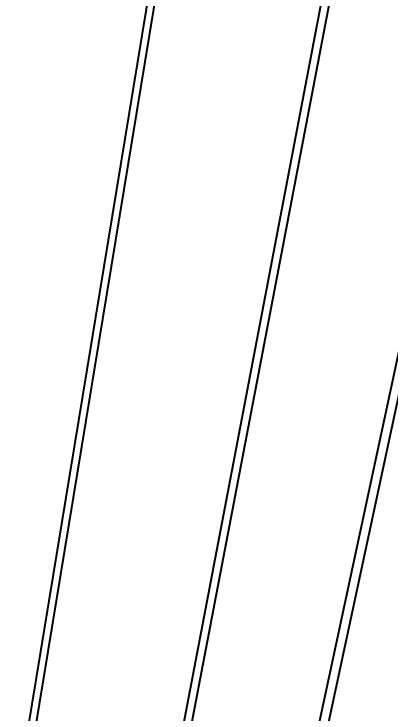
# Model space of a CAD drawing. Header units: millimetres. Extents: x -123812 to 252100, y -3000 to 639000.
# Drawn here: x 15086 to 21106, y 355672 to 366874 of the extents above; entities that cross this region are included whole.
import ezdxf

# ---------------------------------------------------------------- set-up
doc = ezdxf.new("R2010")
doc.units = ezdxf.units.MM
doc.layers.add('D-STR-DECK', color=7, linetype='Continuous', lineweight=25)
doc.layers.add('D-STR-DIM', color=7, linetype='Continuous', lineweight=13)
doc.styles.add('OpenSansCondensed-Light', font='OpenSansCondensed-Light.ttf')
doc.styles.add('TOWER_UNICODE', font='Arial Unicode.ttf')
doc.dimstyles.new('EZDXF', dxfattribs={"dimtxt": 0.25, "dimasz": 0.175, "dimexe": 0.375, "dimexo": 0.125, "dimgap": 0.1, "dimtad": 1, "dimlfac": 100, "dimzin": 12, "dimdsep": 46, "dimtxsty": 'OpenSansCondensed-Light', "dimblk": 'ARCHTICK', "dimcen": 2.5, "dimazin": 3, "dimtfac": 0.5, "dimtmove": 2, "dimatfit": 3})

# ---------------------------------------------------------------- blocks, each defined once
blk = doc.blocks.new('_ARCHTICK')
at = {"color": 0, "linetype": 'BYBLOCK', "const_width": 0.15}
blk.add_lwpolyline([(-0.5, -0.5), (0.5, 0.5)], dxfattribs=at)

msp = doc.modelspace()

# ---------------------------------------------------------------- linework, layer by layer
at = {"layer": 'D-STR-DECK'}
for points in [[(12520.8, 355000), (14410, 369000), (14360, 371000), (17593.2, 371000), (17654.1, 369000), (15354, 355000)], [(12520.8, 355000), (14410, 369000), (14360, 371000), (17593.2, 371000), (17654.1, 369000), (15354, 355000)], [(15244.4, 355000), (17544.5, 369000), (17483.6, 371000), (20435.4, 371000), (20506.1, 369000), (17834.4, 355000)], [(15244.4, 355000), (17544.5, 369000), (17483.6, 371000), (20435.4, 371000), (20506.1, 369000), (17834.4, 355000)], [(17707.1, 355000), (20378.8, 369000), (20308.1, 371000), (22927.9, 371000), (23007.2, 369000), (20009.7, 355000)], [(17707.1, 355000), (20378.8, 369000), (20308.1, 371000), (22927.9, 371000), (23007.2, 369000), (20009.7, 355000)], [(19866.9, 355000), (22864.4, 369000), (22785.1, 371000), (25028.1, 371000), (25114.7, 369000), (21842.6, 355000)], [(19866.9, 355000), (22864.4, 369000), (22785.1, 371000), (25028.1, 371000), (25114.7, 369000), (21842.6, 355000)]]:
    msp.add_lwpolyline(points, close=True, dxfattribs=at)

# ---------------------------------------------------------------- dimensions: what is measured, and where the dimension line sits
at = {"layer": 'D-STR-DIM'}
for base, p2 in [((187000, 0), (0, 450000)), ((250000, 0), (0, 375000))]:
    msp.add_linear_dim(base=base, p1=(0, 0), p2=p2, angle=90, dimstyle='EZDXF', override={"dimtxt": 8400, "dimasz": 3750, "dimexe": 2100, "dimexo": 1800, "dimgap": 2100, "dimtad": 1, "dimdec": 0, "dimlfac": 1, "dimlunit": 2, "dimtxsty": 'TOWER_UNICODE', "dimclrd": 7, "dimclre": 7, "dimclrt": 7}, dxfattribs=at).render()

doc.saveas('drawing.dxf')
